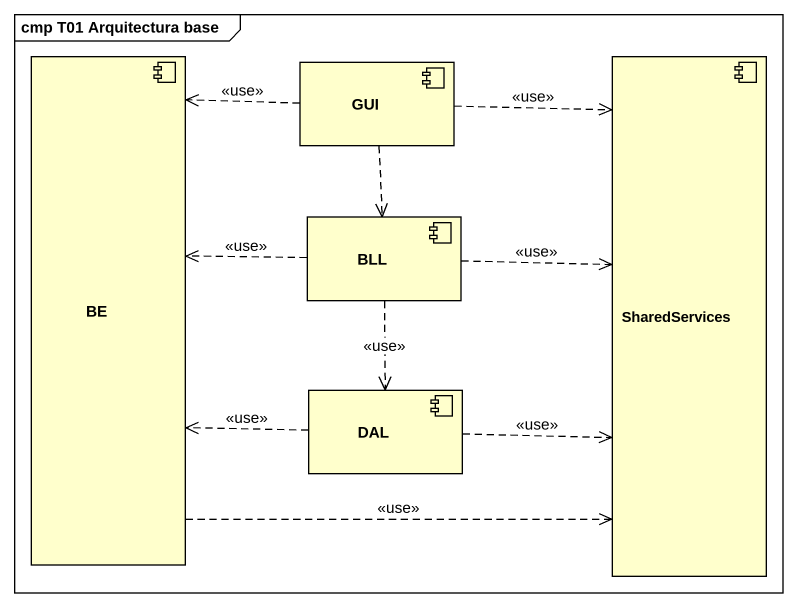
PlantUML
@startuml
mainframe cmp T01 Arquitectura base
component BE
component GUI
component SharedServices
component BLL
component DAL
BE .right.> SharedServices : <<use>>
GUI ..> BE : <<use>>
GUI ..> SharedServices : <<use>>
GUI ..> BLL
BLL .left.> BE : <<use>>
BLL .right.> SharedServices : <<use>>
BLL ..> DAL : <<use>>
DAL .left.> BE : <<use>>
DAL .right.> SharedServices : <<use>>
@enduml
